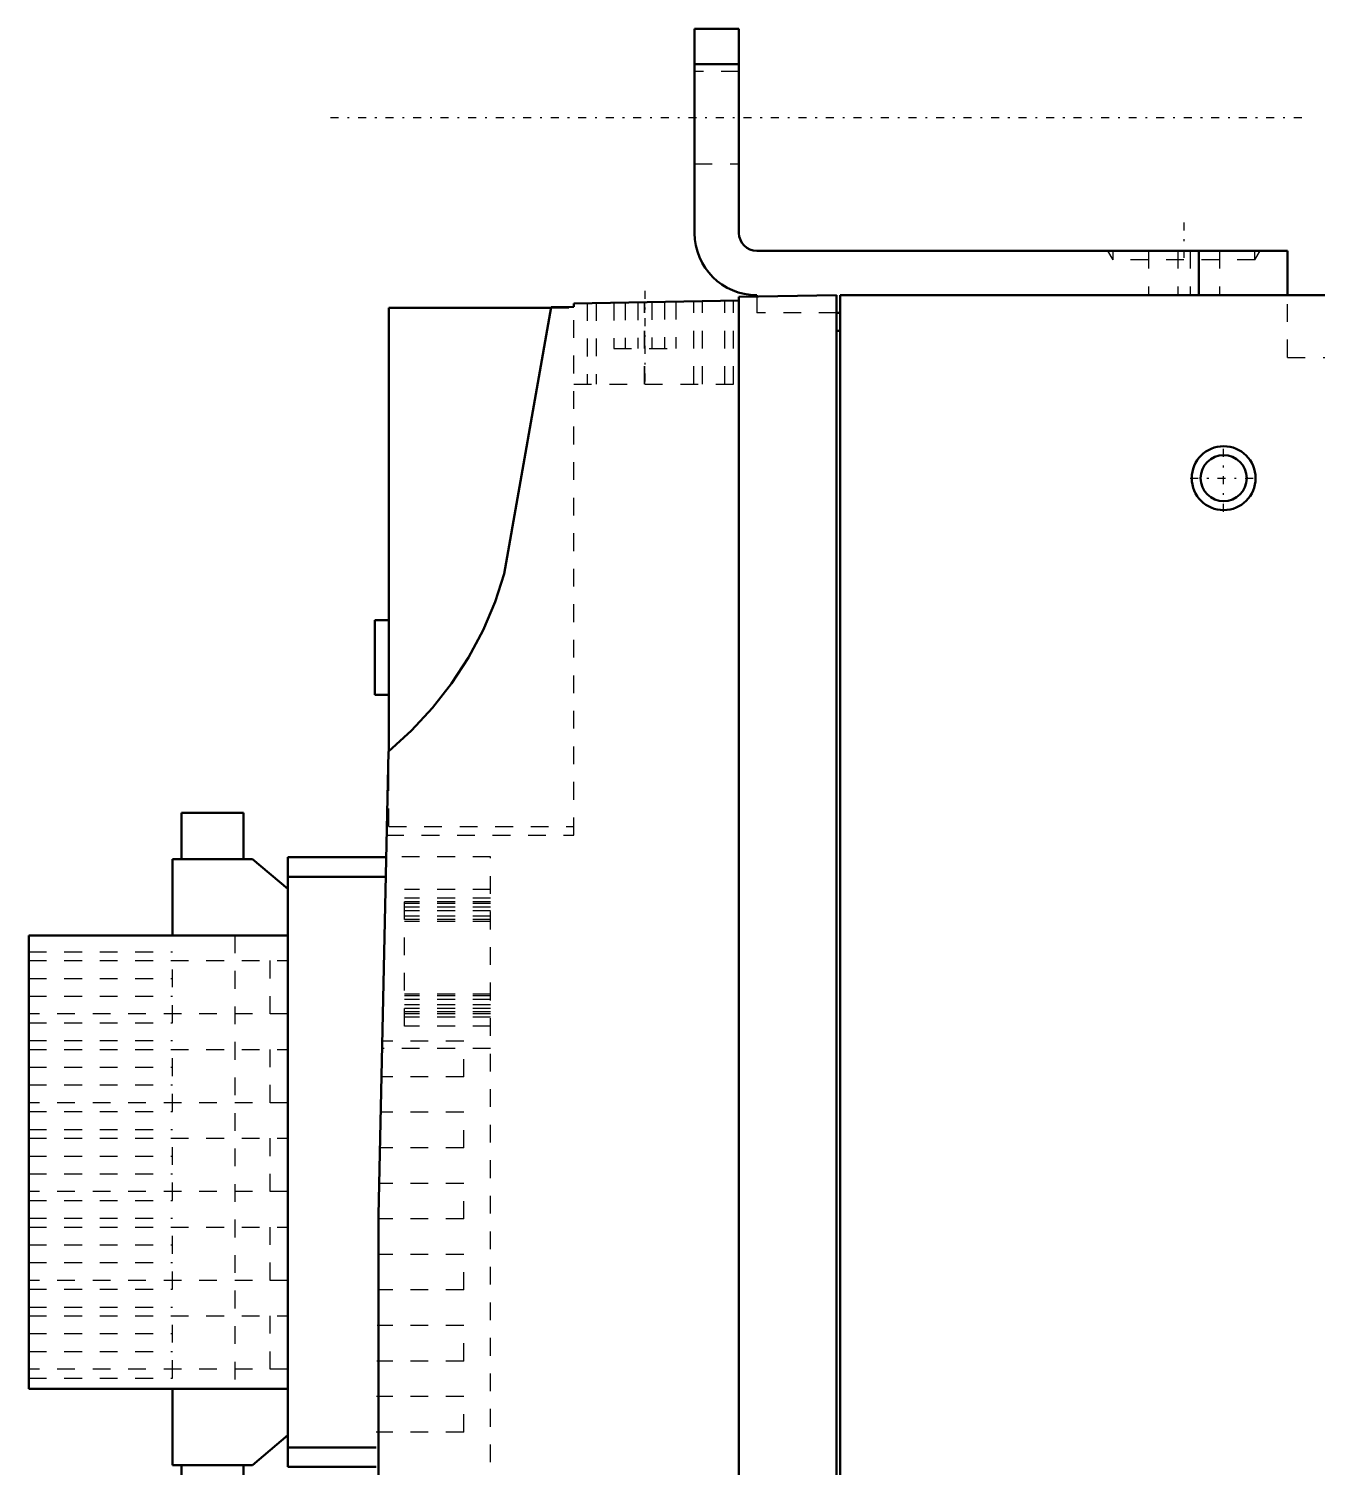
# Model space of a CAD drawing. Header units: millimetres. Extents: x 0 to 284, y 0 to 394.
# Drawn here: x 93.1 to 165.6, y 313 to 394 of the extents above; entities that cross this region are included whole.
import ezdxf

# ---------------------------------------------------------------- set-up
doc = ezdxf.new("R2010")
doc.units = ezdxf.units.MM
doc.linetypes.add('Center', pattern=[1.5, 0.45, -0.5, 0.05, -0.5])
doc.linetypes.add('Dashed', pattern=[2, 1, -1])
for name, color, linetype, lineweight in [('AM_4', 7, 'Continuous', 50), ('AM_6', 2, 'Continuous', 35), ('AM_7', 7, 'Center', 25), ('AM_9', 6, 'Dashed', 25)]:
    doc.layers.add(name, color=color, linetype=linetype, lineweight=lineweight)

# ---------------------------------------------------------------- blocks, each defined once
blk = doc.blocks.new('4_MCDLN35SE_2_in_MCDLN35SE_1100')
at = {"layer": 'AM_4'}
for p, q in [((130.56, 393.994), (130.56, 382.494)), ((133.06, 393.994), (130.56, 393.994)), ((133.06, 382.494), (133.06, 393.994)), ((133.06, 391.994), (130.56, 391.994)), ((134.06, 381.494), (163.96, 381.494)), ((158.97, 381.494), (158.97, 378.994)), ((163.96, 381.494), (163.96, 378.994)), ((138.56, 378.994), (133.06, 378.898)), ((134.06, 378.994), (134.06, 378.915)), ((138.56, 228.994), (138.56, 378.994)), ((138.76, 378.994), (138.76, 228.994)), ((283.86, 378.994), (138.76, 378.994)), ((113.335, 378.284), (122.485, 378.284)), ((113.335, 353.33), (113.335, 378.284)), ((122.49, 378.313), (119.845, 363.314)), ((123.76, 378.336), (122.49, 378.313)), ((133.06, 378.698), (123.76, 378.536)), ((123.76, 378.536), (123.76, 378.336)), ((133.06, 378.898), (133.06, 229.09)), ((138.56, 377.994), (138.76, 377.994)), ((138.76, 376.994), (138.56, 376.994)), ((112.56, 356.494), (112.56, 360.694)), ((113.335, 360.694), (112.56, 360.694)), ((113.335, 356.494), (112.56, 356.494)), ((113.315, 353.314), (112.757, 327.208)), ((105.16, 349.854), (101.66, 349.854)), ((101.66, 349.854), (101.66, 347.254)), ((105.16, 347.254), (105.16, 349.854)), ((101.16, 347.254), (101.16, 342.954)), ((105.66, 347.254), (101.16, 347.254)), ((107.66, 345.576), (105.66, 347.254)), ((107.66, 347.354), (113.152, 347.354)), ((107.66, 313.034), (107.66, 347.354)), ((107.66, 346.254), (113.125, 346.254)), ((93.06, 342.954), (107.66, 342.954)), ((93.06, 317.434), (93.06, 342.954)), ((112.757, 280.58), (112.757, 327.208)), ((93.06, 317.434), (107.66, 317.434)), ((101.16, 317.434), (101.16, 313.134)), ((105.66, 313.134), (107.66, 314.812)), ((107.66, 314.134), (112.628, 314.134)), ((101.16, 313.134), (105.66, 313.134)), ((101.66, 313.134), (101.66, 310.554)), ((105.16, 310.554), (105.16, 313.134)), ((107.66, 313.034), (112.621, 313.034))]:
    blk.add_line(p, q, dxfattribs=at)
blk.add_lwpolyline([(113.315, 353.314), (114.612, 354.481), (115.803, 355.757), (116.877, 357.131), (117.828, 358.594), (118.648, 360.135), (119.33, 361.741), (119.845, 363.314)], dxfattribs=at)
for radius in [1.8, 1.3]:
    blk.add_circle((160.36, 368.694), radius, dxfattribs=at)
for radius in [3.5, 1]:
    blk.add_arc((134.06, 382.494), radius, 180, 270, dxfattribs=at)
at = {"layer": 'AM_7'}
for p, q in [((110.06, 388.994), (165.06, 388.994)), ((158.12, 383.094), (158.12, 380.894)), ((127.76, 379.244), (127.76, 373.744)), ((160.36, 366.804), (160.36, 370.584)), ((158.47, 368.694), (162.25, 368.694))]:
    blk.add_line(p, q, dxfattribs=at)
at = {"layer": 'AM_9'}
for p, q in [((133.06, 391.594), (130.56, 391.594)), ((130.56, 386.394), (133.06, 386.394)), ((153.82, 381.494), (154.12, 380.994)), ((154.12, 381.494), (154.12, 380.994)), ((156.12, 381.494), (156.12, 378.994)), ((157.77, 381.494), (157.77, 378.994)), ((158.47, 381.494), (158.47, 378.994)), ((158.96, 381.494), (158.96, 378.994)), ((160.12, 381.494), (160.12, 378.994)), ((162.12, 380.994), (162.12, 381.494)), ((162.12, 380.994), (162.42, 381.494)), ((162.12, 380.994), (154.12, 380.994)), ((163.96, 375.494), (163.96, 378.994)), ((122.485, 378.284), (123.76, 378.284)), ((123.76, 348.594), (123.76, 378.336)), ((124.51, 378.549), (124.51, 373.994)), ((125.01, 378.557), (125.01, 373.994)), ((126.01, 378.575), (126.01, 375.994)), ((126.66, 378.586), (126.66, 375.994)), ((127.36, 378.598), (127.36, 375.994)), ((127.743, 373.994), (127.743, 378.605)), ((127.76, 373.994), (127.76, 378.605)), ((128.16, 378.612), (128.16, 375.994)), ((128.86, 378.625), (128.86, 375.994)), ((129.51, 378.636), (129.51, 375.994)), ((130.51, 373.994), (130.51, 378.653)), ((131.01, 373.994), (131.01, 378.662)), ((132.26, 373.994), (132.26, 378.684)), ((132.76, 373.994), (132.76, 378.693)), ((134.06, 378.915), (134.06, 377.994)), ((138.56, 377.994), (134.06, 377.994)), ((126.01, 375.994), (129.51, 375.994)), ((163.96, 375.494), (279.752, 375.494)), ((123.76, 373.994), (132.76, 373.994)), ((113.335, 349.094), (113.335, 353.33)), ((113.335, 349.094), (123.76, 349.094)), ((113.185, 348.594), (123.76, 348.594)), ((119.07, 347.384), (113.153, 347.384)), ((119.07, 259.294), (119.07, 347.384)), ((119.07, 345.544), (114.22, 345.544)), ((114.22, 337.844), (114.22, 345.544)), ((119.07, 345.044), (114.22, 345.044)), ((119.07, 344.844), (114.22, 344.844)), ((119.07, 344.744), (114.22, 344.744)), ((119.07, 344.544), (114.22, 344.544)), ((119.07, 344.344), (114.22, 344.344)), ((119.07, 344.044), (114.22, 344.044)), ((119.07, 343.844), (114.22, 343.844)), ((119.07, 343.744), (114.22, 343.744)), ((104.66, 342.954), (104.66, 317.434)), ((93.06, 342.034), (101.16, 342.034)), ((101.16, 338.034), (101.16, 342.034)), ((93.06, 341.534), (107.66, 341.534)), ((106.66, 338.534), (106.66, 341.534)), ((93.06, 340.534), (101.16, 340.534)), ((93.06, 339.534), (101.16, 339.534)), ((119.07, 339.644), (114.22, 339.644)), ((119.07, 339.544), (114.22, 339.544)), ((119.07, 339.344), (114.22, 339.344)), ((107.66, 338.534), (93.06, 338.534)), ((119.07, 339.044), (114.22, 339.044)), ((119.07, 338.844), (114.22, 338.844)), ((119.07, 338.644), (114.22, 338.644)), ((119.07, 338.544), (114.22, 338.544)), ((93.06, 338.034), (101.16, 338.034)), ((119.07, 338.344), (114.22, 338.344)), ((119.07, 337.844), (114.22, 337.844)), ((93.06, 337.034), (101.16, 337.034)), ((101.16, 333.034), (101.16, 337.034)), ((117.56, 336.994), (112.919, 336.994)), ((117.56, 334.994), (117.56, 336.994)), ((93.06, 336.534), (107.66, 336.534)), ((106.66, 333.534), (106.66, 336.534)), ((119.07, 336.584), (112.911, 336.584)), ((93.06, 335.534), (101.16, 335.534)), ((93.06, 334.534), (101.16, 334.534)), ((117.56, 334.994), (112.881, 334.994)), ((107.66, 333.534), (93.06, 333.534)), ((93.06, 333.034), (101.16, 333.034)), ((117.56, 332.994), (112.846, 332.994)), ((117.56, 330.994), (117.56, 332.994)), ((93.06, 332.034), (101.16, 332.034)), ((101.16, 328.034), (101.16, 332.034)), ((93.06, 331.534), (107.66, 331.534)), ((106.66, 328.534), (106.66, 331.534)), ((93.06, 330.534), (101.16, 330.534)), ((117.56, 330.994), (112.813, 330.994)), ((93.06, 329.534), (101.16, 329.534)), ((117.56, 328.994), (112.782, 328.994)), ((117.56, 326.994), (117.56, 328.994)), ((107.66, 328.534), (93.06, 328.534)), ((93.06, 328.034), (101.16, 328.034)), ((93.06, 327.034), (101.16, 327.034)), ((93.06, 326.534), (107.66, 326.534)), ((101.16, 323.034), (101.16, 327.034)), ((106.66, 323.534), (106.66, 326.534)), ((117.56, 326.994), (112.754, 326.994)), ((93.06, 325.534), (101.16, 325.534)), ((117.56, 324.994), (112.728, 324.994)), ((117.56, 322.994), (117.56, 324.994)), ((93.06, 324.534), (101.16, 324.534)), ((107.66, 323.534), (93.06, 323.534)), ((93.06, 323.034), (101.16, 323.034)), ((117.56, 322.994), (112.704, 322.994)), ((93.06, 322.034), (101.16, 322.034)), ((93.06, 321.534), (107.66, 321.534)), ((101.16, 318.034), (101.16, 322.034)), ((106.66, 318.534), (106.66, 321.534)), ((117.56, 320.994), (112.683, 320.994)), ((117.56, 318.994), (117.56, 320.994)), ((93.06, 320.534), (101.16, 320.534)), ((93.06, 319.534), (101.16, 319.534)), ((107.66, 318.534), (93.06, 318.534)), ((117.56, 318.994), (112.664, 318.994)), ((93.06, 318.034), (101.16, 318.034)), ((117.56, 316.994), (112.647, 316.994)), ((117.56, 314.994), (117.56, 316.994)), ((117.56, 314.994), (112.633, 314.994))]:
    blk.add_line(p, q, dxfattribs=at)
at = {"layer": 'AM_6', "flags": 8}
for tag, p in [('NN', (289.06, 393.994)), ('NT', (289.06, 393.494)), ('NB', (289.06, 392.994)), ('NBSYN', (289.06, 392.494)), ('CNSORDERNO', (289.06, 391.494)), ('LINA', (289.06, 391.994)), ('F', (289.06, 390.994)), ('MC', (289.06, 390.494)), ('PSV', (289.06, 389.994)), ('ES', (289.06, 389.494)), ('COMPANY', (289.06, 388.994))]:
    blk.add_attdef(tag, p, '', height=0.5, dxfattribs=at)
blk = doc.blocks.new('1_MCDLN35SE_1100')
blk.add_blockref('4_MCDLN35SE_2_in_MCDLN35SE_1100', (0, 0))
at = {"layer": 'AM_6', "flags": 8}
for tag, p in [('NN', (289.06, 393.994)), ('NT', (289.06, 393.494)), ('NB', (289.06, 392.994)), ('NBSYN', (289.06, 392.494)), ('CNSORDERNO', (289.06, 391.494)), ('LINA', (289.06, 391.994)), ('F', (289.06, 390.994)), ('MC', (289.06, 390.494)), ('PSV', (289.06, 389.994)), ('ES', (289.06, 389.494)), ('COMPANY', (289.06, 388.994))]:
    blk.add_attdef(tag, p, '', height=0.5, dxfattribs=at)

msp = doc.modelspace()

# ---------------------------------------------------------------- block references
msp.add_blockref('1_MCDLN35SE_1100', (0, 0))

doc.saveas('drawing.dxf')
